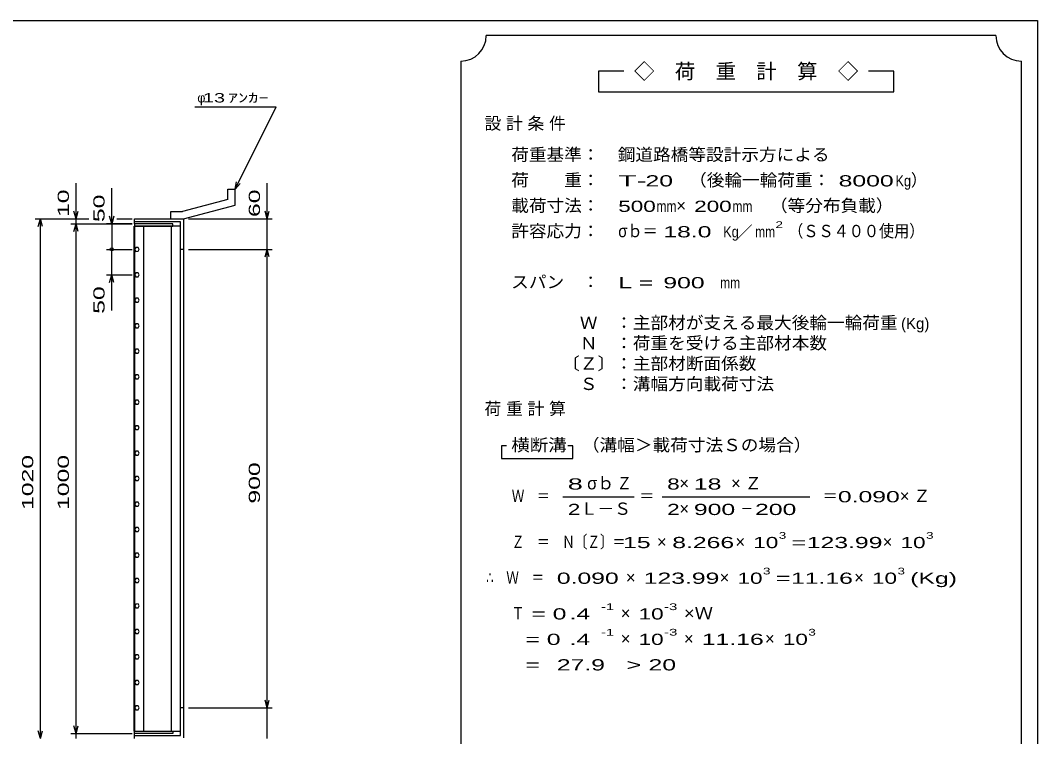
# Model space of a CAD drawing. Units: millimetres, scale not verified. Extents: x -1820 to 1731, y -1282 to 1054.
# Drawn here: x -265 to 1731, y -352 to 1054 of the extents above; entities that cross this region are included whole.
import ezdxf
from ezdxf.enums import TextEntityAlignment as Align

# ---------------------------------------------------------------- set-up
doc = ezdxf.new("R2010")
doc.units = ezdxf.units.MM
doc.header["$LTSCALE"] = 10
for name, color, linetype, lineweight in [('0_2', 150, 'Continuous', 25), ('16', 3, 'Continuous', 25), ('19', 6, 'Continuous', 25), ('22', 4, 'Continuous', 25), ('24', 2, 'Continuous', 25)]:
    doc.layers.add(name, color=color, linetype=linetype, lineweight=lineweight)
doc.styles.add('ベクトル', font='')
doc.styles.get('ベクトル').set_extended_font_data('ベクトル')

msp = doc.modelspace()

# ---------------------------------------------------------------- linework, layer by layer
at = {"layer": '0_2'}
for p, q in [((-1729, 1053.5), (1731, 1053.5)), ((1731, 1053.5), (1731, -1146.5))]:
    msp.add_line(p, q, dxfattribs=at)
at = {"layer": '16'}
for p, q in [((-41.7, -341.5), (-41.7, 649.5)), ((-41.7, 649.5), (-41, 649.5)), ((34, 654), (-41, 654)), ((-41, 654), (-41, 649.5)), ((-41, 649.5), (34, 649.5)), ((-41, 649.5), (-41, -341.5)), ((49, 649.5), (-41, 649.5)), ((-23.5, 649.5), (-23.5, -341.5)), ((31.5, -341.5), (31.5, 649.5)), ((34, 649.5), (34, 654)), ((49, -341.5), (49, 649.5)), ((-38.78, 607.88), (-41, 603.96)), ((-41, 603.96), (-38.72, 600.09)), ((-34.28, 607.91), (-38.78, 607.88)), ((-38.72, 600.09), (-34.22, 600.12)), ((-32, 604), (-34.28, 607.91)), ((-34.22, 600.12), (-32, 604.04)), ((-38.78, 557.88), (-41, 553.96)), ((-41, 553.96), (-38.72, 550.09)), ((-34.28, 557.91), (-38.78, 557.88)), ((-38.72, 550.09), (-34.22, 550.12)), ((-32, 554), (-34.28, 557.91)), ((-34.22, 550.12), (-32, 554.04)), ((-38.78, 507.88), (-41, 503.96)), ((-41, 503.96), (-38.72, 500.09)), ((-34.28, 507.91), (-38.78, 507.88)), ((-38.72, 500.09), (-34.22, 500.12)), ((-32, 504), (-34.28, 507.91)), ((-34.22, 500.12), (-32, 504.04)), ((-38.78, 457.88), (-41, 453.96)), ((-41, 453.96), (-38.72, 450.09)), ((-34.28, 457.91), (-38.78, 457.88)), ((-38.72, 450.09), (-34.22, 450.12)), ((-32, 454), (-34.28, 457.91)), ((-34.22, 450.12), (-32, 454.04)), ((-38.78, 407.88), (-41, 403.96)), ((-41, 403.96), (-38.72, 400.09)), ((-34.28, 407.91), (-38.78, 407.88)), ((-38.72, 400.09), (-34.22, 400.12)), ((-32, 404), (-34.28, 407.91)), ((-34.22, 400.12), (-32, 404.04)), ((-38.78, 357.88), (-41, 353.96)), ((-41, 353.96), (-38.72, 350.09)), ((-34.28, 357.91), (-38.78, 357.88)), ((-38.72, 350.09), (-34.22, 350.12)), ((-32, 354), (-34.28, 357.91)), ((-34.22, 350.12), (-32, 354.04)), ((-38.78, 307.88), (-41, 303.96)), ((-41, 303.96), (-38.72, 300.09)), ((-34.28, 307.91), (-38.78, 307.88)), ((-38.72, 300.09), (-34.22, 300.12)), ((-32, 304), (-34.28, 307.91)), ((-34.22, 300.12), (-32, 304.04)), ((-38.78, 257.88), (-41, 253.96)), ((-41, 253.96), (-38.72, 250.09)), ((-34.28, 257.91), (-38.78, 257.88)), ((-38.72, 250.09), (-34.22, 250.12)), ((-32, 254), (-34.28, 257.91)), ((-34.22, 250.12), (-32, 254.04)), ((-38.78, 207.88), (-41, 203.96)), ((-41, 203.96), (-38.72, 200.09)), ((-34.28, 207.91), (-38.78, 207.88)), ((-38.72, 200.09), (-34.22, 200.12)), ((-32, 204), (-34.28, 207.91)), ((-34.22, 200.12), (-32, 204.04)), ((-38.78, 157.88), (-41, 153.96)), ((-41, 153.96), (-38.72, 150.09)), ((-34.28, 157.91), (-38.78, 157.88)), ((-38.72, 150.09), (-34.22, 150.12)), ((-32, 154), (-34.28, 157.91)), ((-34.22, 150.12), (-32, 154.04)), ((-38.78, 107.88), (-41, 103.96)), ((-41, 103.96), (-38.72, 100.09)), ((-34.28, 107.91), (-38.78, 107.88)), ((-38.72, 100.09), (-34.22, 100.12)), ((-32, 104), (-34.28, 107.91)), ((-34.22, 100.12), (-32, 104.04)), ((-38.78, 57.88), (-41, 53.96)), ((-41, 53.96), (-38.72, 50.09)), ((-34.28, 57.91), (-38.78, 57.88)), ((-38.72, 50.09), (-34.22, 50.12)), ((-32, 54), (-34.28, 57.91)), ((-34.22, 50.12), (-32, 54.04)), ((-38.78, 7.88), (-41, 3.96)), ((-41, 3.96), (-38.72, 0.09)), ((-34.28, 7.91), (-38.78, 7.88)), ((-38.72, 0.09), (-34.22, 0.12)), ((-32, 4), (-34.28, 7.91)), ((-34.22, 0.12), (-32, 4.04)), ((-38.78, -42.12), (-41, -46.04)), ((-41, -46.04), (-38.72, -49.91)), ((-34.28, -42.09), (-38.78, -42.12)), ((-38.72, -49.91), (-34.22, -49.88)), ((-32, -46), (-34.28, -42.09)), ((-34.22, -49.88), (-32, -45.96)), ((-38.78, -92.12), (-41, -96.04)), ((-41, -96.04), (-38.72, -99.91)), ((-34.28, -92.09), (-38.78, -92.12)), ((-32, -96), (-34.28, -92.09)), ((-34.22, -99.88), (-32, -95.96)), ((-38.72, -99.91), (-34.22, -99.88)), ((-38.78, -142.12), (-41, -146.04)), ((-41, -146.04), (-38.72, -149.91)), ((-34.28, -142.09), (-38.78, -142.12)), ((-38.72, -149.91), (-34.22, -149.88)), ((-32, -146), (-34.28, -142.09)), ((-34.22, -149.88), (-32, -145.96)), ((-38.78, -192.12), (-41, -196.04)), ((-41, -196.04), (-38.72, -199.91)), ((-34.28, -192.09), (-38.78, -192.12)), ((-32, -196), (-34.28, -192.09)), ((-34.22, -199.88), (-32, -195.96)), ((-38.72, -199.91), (-34.22, -199.88)), ((-38.78, -242.12), (-41, -246.04)), ((-41, -246.04), (-38.72, -249.91)), ((-34.28, -242.09), (-38.78, -242.12)), ((-38.72, -249.91), (-34.22, -249.88)), ((-32, -246), (-34.28, -242.09)), ((-34.22, -249.88), (-32, -245.96)), ((-38.78, -292.12), (-41, -296.04)), ((-41, -296.04), (-38.72, -299.91)), ((-34.28, -292.09), (-38.78, -292.12)), ((-32, -296), (-34.28, -292.09)), ((-34.22, -299.88), (-32, -295.96)), ((-38.72, -299.91), (-34.22, -299.88)), ((-41, -341.5), (-41.7, -341.5)), ((-41, -341.5), (34, -341.5)), ((-41, -346), (-41, -341.5)), ((-41, -341.5), (49, -341.5)), ((34, -346), (-41, -346)), ((34, -341.5), (34, -346))]:
    msp.add_line(p, q, dxfattribs=at)
at = {"layer": '19'}
for p, q in [((142, 722), (156, 722)), ((142, 702), (142, 722)), ((156, 691), (156, 722)), ((142, 702), (53, 678)), ((55, 664), (156, 691)), ((-41, 654), (-41, 664)), ((-41, 664), (54, 664)), ((30, 678), (53, 678)), ((30, 664), (30, 678)), ((30, 664), (55, 664)), ((54, 664), (55, 663)), ((55, 663), (55, -355)), ((49, 658), (-41, 658)), ((49, -350), (49, 658)), ((55, 604), (49, 604)), ((55, -296), (49, -296)), ((-41, -356), (-41, -346)), ((-41, -350), (49, -350))]:
    msp.add_line(p, q, dxfattribs=at)
at = {"layer": '22'}
for p, q in [((77, 884), (237, 884)), ((156, 722), (237, 884)), ((-156, 664), (-156, 734)), ((-86, 654), (-86, 724)), ((156, 722), (159, 736.6)), ((156, 722), (166, 733)), ((219, 664), (219, 734)), ((-156, 664), (-160, 679)), ((-156, 664), (-152, 679)), ((219, 664), (215, 679)), ((219, 664), (223, 679)), ((-236, 664), (-131, 664)), ((-230, 649), (-226, 664)), ((-222, 649), (-226, 664)), ((-226, -356), (-226, 664)), ((-166, 664), (-131, 664)), ((-156, 654), (-156, 664)), ((-86, 654), (-90, 669)), ((-82, 669), (-86, 654)), ((-76, 664), (-46, 664)), ((-76, 664), (-46, 664)), ((65, 664), (229, 664)), ((219, 604), (219, 664)), ((-166, 654), (-46, 654)), ((-160, 639), (-156, 654)), ((-152, 639), (-156, 654)), ((-156, -346), (-156, 654)), ((-46, 654), (-96, 654)), ((-86, 654), (-86, 604)), ((-96, 604), (-46, 604)), ((-86, 554), (-86, 604)), ((65, 604), (229, 604)), ((215, 589), (219, 604)), ((223, 589), (219, 604)), ((219, -296), (219, 604)), ((-96, 554), (-46, 554)), ((-90, 539), (-86, 554)), ((-82, 539), (-86, 554)), ((-86, 484), (-86, 554)), ((65, -296), (229, -296)), ((219, -296), (215, -281)), ((219, -296), (223, -281)), ((219, -356), (219, -296)), ((-156, -346), (-160, -331)), ((-156, -346), (-152, -331)), ((-226, -356), (-230, -341)), ((-226, -356), (-222, -341)), ((-166, -346), (-46, -346)), ((-156, -356), (-156, -346))]:
    msp.add_line(p, q, dxfattribs=at)
msp.add_circle((-86, 604), 3, dxfattribs=at)
at = {"layer": '24', "color": 4}
for p, q in [((1649, 1023.5), (649, 1023.5)), ((599, 973.5), (599, -576.5)), ((1699, -576.5), (1699, 973.5)), ((919, 953.5), (869, 953.5)), ((869, 953.5), (869, 913.5)), ((1449, 953.5), (1399, 953.5)), ((1449, 913.5), (1449, 953.5)), ((869, 913.5), (1449, 913.5)), ((689, 218.5), (679, 218.5)), ((679, 218.5), (679, 193.5)), ((819, 218.5), (809, 218.5)), ((819, 193.5), (819, 218.5)), ((679, 193.5), (819, 193.5)), ((799, 118.5), (939, 118.5)), ((994, 118.5), (1284, 118.5))]:
    msp.add_line(p, q, dxfattribs=at)
for centre, start, end in [((599, 1023.5), 270, 0), ((1699, 1023.5), 180, 270)]:
    msp.add_arc(centre, 50, start, end, dxfattribs=at)

# ---------------------------------------------------------------- texts
at = {"layer": '22', "color": 2, "style": 'ベクトル'}
msp.add_text('φ', height=18.33, dxfattribs=at).set_placement((82, 901.5), align=Align.MIDDLE_LEFT)
at = {"layer": '22', "color": 2, "style": 'ベクトル', "width": 1.6}
for s, p in [(' 13 ', (82, 901.5)), ('ｱﾝｶｰ', (142, 901.5))]:
    msp.add_text(s, height=18.33, dxfattribs=at).set_placement(p, align=Align.MIDDLE_LEFT)
at = {"layer": '22', "color": 2, "style": 'ベクトル', "width": 1.65}
for s, p in [(' 10 ', (-181, 654)), (' 60 ', (194, 654)), (' 50 ', (-111, 644)), (' 50 ', (-111, 464)), (' 1020 ', (-251, 79)), (' 1000 ', (-181, 79)), (' 900 ', (194, 91.5))]:
    msp.add_text(s, height=21.99, rotation=90, dxfattribs=at).set_placement(p, align=Align.MIDDLE_LEFT)
at = {"layer": '24', "style": 'ベクトル'}
for s, height, p in [('◇\u3000荷\u3000重\u3000計\u3000算\u3000◇', 29.33, (939, 953.5)), ('）', 24.19, (1482, 740)), ('×', 24.19, (1022, 690)), ('／', 21.99, (1141.5, 638.5)), ('(Kg)', 21.99, (1463, 458.5)), ('σｂ', 24.19, (847, 145)), ('×', 24.19, (1028, 145)), ('Ｌ－Ｓ', 24.19, (834, 95)), ('×', 24.19, (1028, 95)), ('×', 24.19, (984, 30)), ('×', 24.19, (1138, 30)), ('×', 24.19, (1427, 30)), ('×', 24.19, (923, -40)), ('×', 24.19, (1107, -40)), ('×', 24.19, (1371, -40)), ('×', 24.19, (913, -110)), ('×', 24.19, (913, -160)), ('×', 24.19, (1037, -160)), ('×', 24.19, (1196, -160))]:
    msp.add_text(s, height=height, dxfattribs=at).set_placement(p, align=Align.MIDDLE_LEFT)
for s, height, width, p in [('荷重基準：\u3000', 24.19, 1.05, (698, 790)), ('鋼道路橋等設計示方による', 24.19, 1.05, (907, 790)), ('荷\u3000\u3000重：\u3000', 24.19, 1.05, (698, 740)), ('T-', 21.99, 2, (908, 738.5)), (' 20 ', 21.99, 1.65, (948, 738.5)), ('（後輪一輪荷重：', 24.19, 1.05, (1047, 740)), (' 8000', 21.99, 1.65, (1327, 738.5)), ('Kg', 21.99, 0.85, (1452, 738.5)), ('載荷寸法：\u3000', 24.19, 1.05, (698, 690)), ('500', 21.99, 1.5, (908, 688.5)), ('200', 21.99, 1.5, (1057, 688.5)), ('\u3000（等分布負載）', 24.19, 1.05, (1171, 690)), ('mm', 21.99, 0.8, (983, 688.5)), ('mm', 21.99, 0.8, (1132, 688.5)), ('2', 13.2, 1.5, (1216.5, 652.5)), ('許容応力：\u3000', 24.19, 1.05, (698, 640)), ('σｂ＝', 24.19, 0.9, (908, 640)), (' 18.0', 21.99, 1.65, (983, 638.5)), ('Kg', 21.99, 0.85, (1114, 638.5)), ('mm', 21.99, 0.8, (1176.5, 638.5)), ('（ＳＳ４００使用）', 24.19, 0.9, (1241.5, 640)), ('スパン\u3000：\u3000', 24.19, 1.05, (698, 540)), ('L =', 21.99, 1.65, (908, 538.5)), (' 900 ', 21.99, 1.65, (983, 538.5)), ('mm', 21.99, 0.8, (1108, 538.5)), ('\u3000Ｗ\u3000：主部材が支える最大後輪一輪荷重', 24.19, 1.05, (798, 460)), ('\u3000Ｎ\u3000：荷重を受ける主部材本数', 24.19, 1.05, (798, 420)), ('〔Ｚ〕：主部材断面係数', 24.19, 1.05, (798, 380)), ('\u3000Ｓ\u3000：溝幅方向載荷寸法', 24.19, 1.05, (798, 340)), ('横断溝', 24.19, 1.1, (698, 220)), ('\u3000（溝幅＞載荷寸法Ｓの場合）', 24.19, 1.05, (802, 220)), ('8', 21.99, 1.8, (809, 143.5)), ('Ｚ', 24.19, 0.9, (905, 145)), ('8', 21.99, 1.5, (1004, 143.5)), (' 18 ', 21.99, 1.65, (1043, 143.5)), ('Ｗ\u3000＝', 24.19, 0.75, (699, 120)), ('＝', 24.19, 0.9, (949, 120)), ('＝', 24.19, 0.9, (1309, 120)), ('0.090', 21.99, 1.65, (1339, 118.5)), ('2', 21.99, 1.5, (809, 93.5)), ('2', 21.99, 1.5, (1004, 93.5)), (' 900 ', 21.99, 1.65, (1043, 93.5)), (' 200 ', 21.99, 1.65, (1163, 93.5)), ('－', 24.19, 0.75, (1148, 95)), ('Ｚ\u3000＝\u3000Ｎ〔Ｚ〕＝', 24.19, 0.75, (699, 30)), ('3', 13.2, 1.5, (1223, 42.5)), ('3', 13.2, 1.5, (1512, 42.5)), (' 15 ', 21.99, 1.65, (904, 28.5)), ('8.266', 21.99, 1.65, (1014, 28.5)), ('10', 21.99, 1.5, (1173, 28.5)), ('=', 21.99, 1.7, (1248, 28.5)), ('123.99', 21.99, 1.65, (1278, 28.5)), ('10', 21.99, 1.5, (1462, 28.5)), ('∴\u3000Ｗ\u3000＝', 24.19, 0.75, (649, -40)), (' 0.090', 21.99, 1.65, (774, -41.5)), ('123.99', 21.99, 1.65, (958, -41.5)), ('10', 21.99, 1.5, (1142, -41.5)), ('3', 13.2, 1.5, (1192, -27.5)), ('=', 21.99, 1.7, (1217, -41.5)), ('11.16', 21.99, 1.65, (1247, -41.5)), ('10', 21.99, 1.5, (1406, -41.5)), ('3', 13.2, 1.5, (1456, -27.5)), ('(Kg)', 21.99, 1.65, (1481, -41.5)), ('Ｔ', 24.19, 0.75, (699, -110)), ('-1', 13.2, 1.65, (874, -97.5)), ('-3', 13.2, 1.65, (998, -97.5)), ('×Ｗ', 24.19, 1.1, (1037, -110)), (' = 0', 21.99, 1.65, (724, -111.5)), (' .4 ', 21.99, 1.65, (799, -111.5)), ('10', 21.99, 1.5, (948, -111.5)), ('  = 0', 21.99, 1.65, (699, -161.5)), (' .4 ', 21.99, 1.65, (799, -161.5)), ('-1', 13.2, 1.65, (874, -147.5)), ('10', 21.99, 1.5, (948, -161.5)), ('-3', 13.2, 1.65, (998, -147.5)), ('11.16', 21.99, 1.65, (1072, -161.5)), ('10', 21.99, 1.5, (1231, -161.5)), ('3', 13.2, 1.5, (1281, -147.5)), ('  =', 21.99, 1.65, (699, -211.5)), (' 27.9', 21.99, 1.65, (774, -211.5)), ('>', 21.99, 1.7, (924, -211.5)), (' 20 ', 21.99, 1.65, (954, -211.5))]:
    msp.add_text(s, height=height, dxfattribs=dict(at, width=width)).set_placement(p, align=Align.MIDDLE_LEFT)
at = {"layer": '24', "char_height": 24.19, "attachment_point": 4, "style": 'ベクトル'}
for s, insert in [('\\T1.28;設計条件', (645.5, 850)), ('\\T1.28;荷重計算', (645.5, 290)), ('\\T1.42;×Ｚ', (1129.5, 145)), ('\\T1.42;×Ｚ', (1460.5, 120))]:
    msp.add_mtext(s, dxfattribs=dict(at, insert=insert))

doc.saveas('drawing.dxf')
